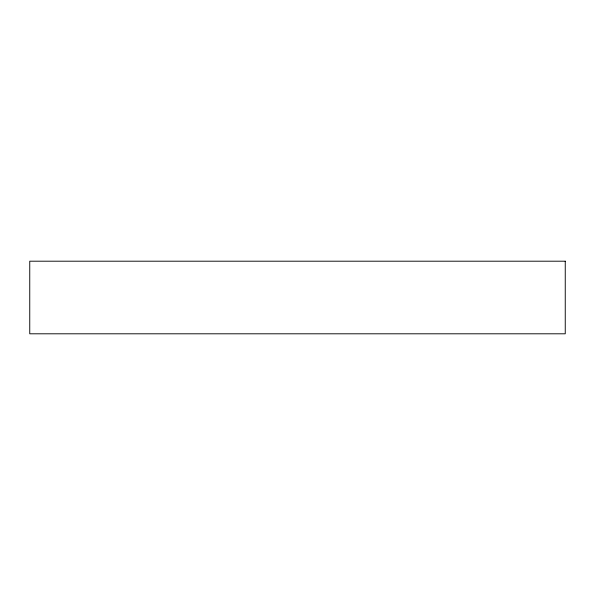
<?xml version="1.0" encoding="UTF-8"?>
<svg xmlns="http://www.w3.org/2000/svg" width="595" height="595" viewBox="0 0 595 595"><rect width="100%" height="100%" fill="white"/><g stroke="black" fill="none" stroke-linecap="round" stroke-linejoin="round"><path stroke-width="0.89" d="M565.25 261.198L29.75 261.198L29.75 333.802L565.25 333.802L565.25 261.198"/></g></svg>
